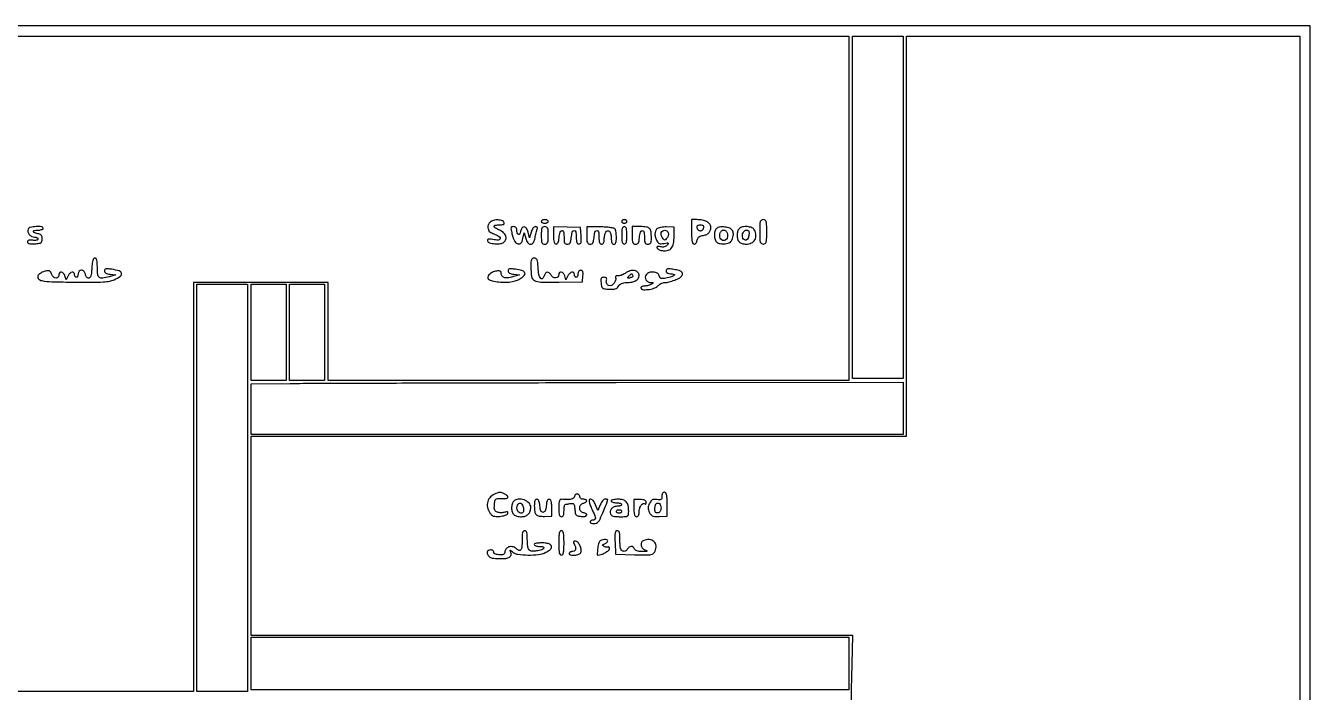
# Model space of a CAD drawing. Extents: x 0 to 1316, y 0 to 1875.
# Drawn here: x 581 to 1316, y 1494 to 1875 of the extents above; entities that cross this region are included whole.
import ezdxf

# ---------------------------------------------------------------- set-up
doc = ezdxf.new("R2010")
doc.units = 0

msp = doc.modelspace()

# ---------------------------------------------------------------- linework, layer by layer
for points in [[(800.134204, 105.25, -0.000001), (792.412354, 142.427477)], [(727.514282, 446.536164, 0.000002), (714.449329, 385.963021, 0.000161)], [(559.032863, 1868.96218, -0.0001), (748.968615, 1869), (1052, 1869), (1052, 1770.5), (1052, 1672), (903, 1672), (754, 1672), (754, 1700), (754, 1728), (715.5, 1728), (677, 1728), (677, 1611), (677, 1494), (475.5, 1494)], [(1053.19386, 1430.771274, -0.000285), (1053.397849, 1485.261953, -0.005748), (1053.659947, 1501.83807), (1054.319895, 1526), (882.159947, 1526), (710, 1526), (710, 1583), (710, 1640), (897.5, 1640), (1085, 1640), (1085, 1754.5), (1085, 1869), (1197.500535, 1869), (1310.00107, 1869), (1309.750535, 937.75)], [(636.871646, 33.320935, 0.000003), (624.372119, 93.683216, 0.000117)]]:
    msp.add_lwpolyline(points, format="xyb")
msp.add_lwpolyline([(1316, 0), (1316, 937.5), (1316, 1875), (658, 1875), (0, 1875), (0, 937.5), (0, 0)])
for points in [[(1083, 1771), (1083, 1673), (1068.5, 1673), (1054, 1673), (1054, 1771), (1054, 1869), (1068.5, 1869), (1083, 1869)], [(708, 1610.5), (708, 1494), (693.5, 1494), (679, 1494), (679, 1610.5), (679, 1727), (693.5, 1727), (708, 1727)], [(730, 1699.5), (730, 1672), (720, 1672), (710, 1672), (710, 1699.5), (710, 1727), (720, 1727), (730, 1727)], [(752, 1699.5), (752, 1672), (742, 1672), (732, 1672), (732, 1699.5), (732, 1727), (742, 1727), (752, 1727)], [(1052, 1510), (1052, 1495), (881, 1495), (710, 1495), (710, 1510), (710, 1525), (881, 1525), (1052, 1525)]]:
    msp.add_lwpolyline(points, close=True)
for points in [[(876, 1763, 0.191087), (876.151477, 1762.618118, 0.088204), (876.5875, 1762.29375, 0.068025), (877.234582, 1762.073693, 0.048028), (878, 1762, 0.048028), (878.765418, 1762.073693, 0.068025), (879.4125, 1762.29375, 0.088204), (879.848523, 1762.618118, 0.191087), (880, 1763, 0.191087), (879.848523, 1763.381882, 0.088204), (879.4125, 1763.70625, 0.068025), (878.765418, 1763.926307, 0.048028), (878, 1764, 0.048028), (877.234582, 1763.926307, 0.068025), (876.5875, 1763.70625, 0.088204), (876.151477, 1763.381882, 0.191087)], [(922, 1763, 0.148195), (922.115568, 1762.618646, 0.098894), (922.440625, 1762.29375, 0.082425), (922.926543, 1762.074694, 0.064853), (923.5, 1762, 0.064853), (924.073457, 1762.074694, 0.082425), (924.559375, 1762.29375, 0.098894), (924.884432, 1762.618646, 0.148195), (925, 1763, 0.148195), (924.884432, 1763.381354, 0.098894), (924.559375, 1763.70625, 0.082425), (924.073457, 1763.925306, 0.064853), (923.5, 1764, 0.064853), (922.926543, 1763.925306, 0.082425), (922.440625, 1763.70625, 0.098894), (922.115568, 1763.381354, 0.148195)], [(962, 1757, 0.008841), (962.062241, 1753.480084, 0.041577), (962.301087, 1751.473392, 0.0902), (962.738871, 1750.38204, 0.257846), (963.430449, 1750, 0.145606), (964.000991, 1750.169747, 0.083039), (964.534572, 1750.660938, 0.070703), (964.951678, 1751.389646, 0.059475), (965.180449, 1752.25, -0.072239), (965.478313, 1753.265531, -0.099617), (966.035314, 1754.032512, -0.093964), (966.873191, 1754.554008, -0.058039), (968, 1754.845818, 0.052541), (970.245257, 1755.40108, 0.104809), (971.792348, 1756.36303, 0.119865), (972.689073, 1757.771112, 0.082305), (973, 1759.647196, 0.158106), (972.420977, 1761.43254, 0.112637), (970.827847, 1762.82767, 0.080891), (968.275181, 1763.711949, 0.043038), (964.9349, 1764), (962, 1764)], [(1001, 1757, 0.006583), (1001.054458, 1752.864163, 0.063075), (1001.321429, 1751.125, 0.183695), (1001.929389, 1750.311233, 0.142406), (1003, 1750, 0.142406), (1004.070611, 1750.311233, 0.183695), (1004.678571, 1751.125, 0.063075), (1004.945542, 1752.864163, 0.006583), (1005, 1757, 0.006583), (1004.945542, 1761.135837, 0.063075), (1004.678571, 1762.875, 0.183695), (1004.070611, 1763.688767, 0.142406), (1003, 1764, 0.142406), (1001.929389, 1763.688767, 0.183695), (1001.321429, 1762.875, 0.063075), (1001.054458, 1761.135837, 0.006583)], [(582.35674, 1758.487265, 0.158111), (582.27849, 1757.006151, 0.109775), (583.057559, 1755.507929, 0.10171), (584.462836, 1754.394859, 0.117324), (586.122445, 1754, -0.057378), (586.840576, 1753.917318, -0.076659), (587.448468, 1753.67291, -0.095615), (587.855883, 1753.311268, -0.165023), (588, 1752.886501, -0.244511), (587.782621, 1752.468557, -0.09802), (587.175304, 1752.20014, -0.061942), (586.223751, 1752.107534, -0.029763), (585, 1752.213308, 0.026556), (583.619823, 1752.341519, 0.08631), (582.712271, 1752.220409, 0.155937), (582.197134, 1751.85711, 0.16322), (582, 1751.269309, 0.205422), (582.264396, 1750.652923, 0.128764), (582.962, 1750.267949, 0.063382), (584.221549, 1750.114093, 0.016797), (586.25, 1750.192502, 0.015979), (588.681752, 1750.446768, 0.111812), (589.79174, 1750.863097, 0.187261), (590.328765, 1751.61688, 0.062278), (590.5, 1752.986305, 0.05324), (590.379263, 1754.116978, 0.100241), (590.012624, 1754.95464, 0.113536), (589.386718, 1755.517377, 0.082119), (588.5, 1755.83337, -0.035045), (586.303427, 1756.390791, -0.239348), (585.53971, 1757.159173, -0.445952), (585.915528, 1757.805816, -0.051386), (587.8, 1758, 0.029609), (589.025999, 1758.072665, 0.046154), (590.06, 1758.29375, 0.058312), (590.780957, 1758.615172, 0.264664), (591, 1759, 0.3842), (590.148839, 1759.944197, 0.040723), (586.92523, 1760.015605, 0.039142), (583.599266, 1759.555392, 0.252321)], [(846.567922, 1762.425065, 0.055025), (845.965725, 1761.673425, 0.055291), (845.543112, 1760.809712, 0.060716), (845.35214, 1759.968735, 0.117644), (845.44249, 1759.289274, -0.00852), (845.65595, 1758.703347, -0.010191), (845.836231, 1758.144292, -0.009053), (845.969514, 1757.669106, -0.063925), (846, 1757.431633, 0.268644), (846.123243, 1757.218807, 0.008187), (847.049266, 1756.707337, 0.014093), (848.202897, 1756.135668, 0.009027), (849.571969, 1755.534376, -0.045892), (852.098177, 1754.195029, -0.365889), (852.447874, 1753.023422, -0.304458), (851.299988, 1752.290488, -0.040676), (848.293556, 1752.604707, 0.013849), (846.487237, 1752.89204, 0.089849), (845.570765, 1752.846948, 0.263304), (845.197214, 1752.503596, 0.158919), (845.198836, 1751.885391, 0.250673), (846.375305, 1750.763298, 0.046813), (849.411901, 1750.220255, 0.047737), (852.633829, 1750.258912, 0.147385), (854.618045, 1751.097969, 0.147182), (855.706656, 1752.738681, 0.15809), (855.668197, 1754.657132, 0.126322), (854.439018, 1756.513178, 0.080149), (852.25, 1757.930467, -0.02441), (849.723271, 1759.193169, -0.256489), (849.13395, 1760.140721, -0.388163), (849.696793, 1760.827873, -0.036015), (852.083333, 1761, 0.072643), (854.255799, 1761.317304, 0.409207), (854.768049, 1762.24635, 0.249955), (853.782155, 1763.277814, 0.054726), (851.29842, 1763.804003, 0.046069), (849.930619, 1763.814059, 0.049771), (848.620381, 1763.569971, 0.053212), (847.46781, 1763.09625, 0.072404)], [(859.414472, 1755.25, 0.020123), (860.098493, 1752.950501, 0.061037), (860.809057, 1751.484368, 0.095081), (861.641001, 1750.613964, 0.118673), (862.6755, 1750.198187, 0.086966), (863.718173, 1750.226956, 0.156226), (864.45761, 1750.641561, 0.105141), (865.003663, 1751.55187, 0.027585), (865.469314, 1753.198187), (866.209353, 1756.5), (867.133268, 1753.25, 0.080163), (868.332829, 1750.68174, 0.264466), (869.948791, 1749.887627, 0.258857), (871.486574, 1750.866649, 0.078115), (872.447344, 1753.571014, -0.006738), (872.744074, 1755.042983, -0.006651), (873.081559, 1756.512807, -0.006555), (873.411009, 1757.791778, -0.025302), (873.665624, 1758.571014, 0.088122), (873.778061, 1759.153712, 0.161223), (873.634314, 1759.610518, 0.156369), (873.241733, 1759.900381, 0.081625), (872.635581, 1760, 0.159551), (871.940138, 1759.772286, 0.070563), (871.24066, 1759.0889, 0.056527), (870.61281, 1758.04907, 0.038344), (870.133268, 1756.75), (869.209353, 1753.5), (868.470191, 1756.797425, 0.085327), (867.576472, 1758.966947, 0.231641), (866.200377, 1759.819264, 0.282858), (864.906291, 1759.190916, 0.106859), (864.178506, 1757.224953, -0.093755), (863.714626, 1755.864464, -0.370953), (862.946749, 1755.58869, -0.237639), (862.230274, 1756.375685, -0.068081), (862, 1758.059017, 0.076534), (861.873597, 1758.879974, 0.117597), (861.505744, 1759.494121, 0.119438), (860.905208, 1759.870015, 0.080553), (860.10361, 1760, 0.092335), (859.098304, 1759.812753, 0.270959), (858.675732, 1759.282962, 0.09132), (858.718362, 1758.163355, 0.007174)], [(876, 1755, 0.011557), (876.064942, 1752.190675, 0.083766), (876.35, 1750.875, 0.189791), (876.953987, 1750.233935, 0.110458), (878, 1750, 0.110458), (879.046013, 1750.233935, 0.189791), (879.65, 1750.875, 0.083766), (879.935058, 1752.190675, 0.011557), (880, 1755, 0.011557), (879.935058, 1757.809325, 0.083766), (879.65, 1759.125, 0.189791), (879.046013, 1759.766065, 0.110458), (878, 1760, 0.110458), (876.953987, 1759.766065, 0.189791), (876.35, 1759.125, 0.083766), (876.064942, 1757.809325, 0.011557)], [(883, 1754.904567, 0.014967), (883.070445, 1752.551828, 0.056471), (883.323382, 1751.101703, 0.112444), (883.773156, 1750.29659, 0.212461), (884.439635, 1750, 0.187258), (885.074866, 1750.24655, 0.096719), (885.589725, 1750.94168, 0.06284), (885.96759, 1752.085193, 0.027338), (886.189635, 1753.6727, -0.038913), (886.709729, 1756.85317, -0.305459), (887.761993, 1757.810132, -0.405212), (888.733119, 1757.109634, -0.044008), (889, 1754.083333, 0.016959), (889.073928, 1751.904333, 0.094184), (889.368753, 1750.776302, 0.180701), (889.957879, 1750.20528, 0.103429), (890.939635, 1750, 0.104052), (891.897276, 1750.201471, 0.152779), (892.540622, 1750.763378, 0.093116), (892.945996, 1751.827554, 0.023493), (893.189635, 1753.6727, -0.038913), (893.709729, 1756.85317, -0.305459), (894.761993, 1757.810132, -0.405212), (895.733119, 1757.109634, -0.044008), (896, 1754.083333, 0.019142), (896.075518, 1752.111465, 0.071938), (896.345191, 1750.906573, 0.137342), (896.832345, 1750.247872, 0.166779), (897.554791, 1750, 0.176746), (898.291503, 1750.268819, 0.154644), (898.731888, 1750.96476, 0.067366), (898.897463, 1752.306362, 0.013087), (898.804791, 1754.75), (898.5, 1759.5), (890.75, 1759.654567), (883, 1759.809134)], [(902, 1754.990585, 0.011811), (902.065411, 1752.221877, 0.081039), (902.347165, 1750.893238, 0.184155), (902.936661, 1750.241009, 0.118461), (903.939635, 1750, 0.104052), (904.897276, 1750.201471, 0.152779), (905.540622, 1750.763378, 0.093116), (905.945996, 1751.827554, 0.023493), (906.189635, 1753.6727, -0.038913), (906.709729, 1756.85317, -0.305459), (907.761993, 1757.810132, -0.405212), (908.733119, 1757.109634, -0.044008), (909, 1754.083333, 0.01958), (909.07583, 1752.147642, 0.068541), (909.341837, 1750.930556, 0.128644), (909.812943, 1750.25352, 0.178611), (910.5, 1750, 0.146677), (911.135326, 1750.190473, 0.12175), (911.616203, 1750.710885, 0.084983), (911.914833, 1751.571295, 0.039757), (912.015313, 1752.75, -0.027532), (912.085351, 1753.903962, -0.024069), (912.282537, 1755.097009, -0.0248), (912.566685, 1756.158663, -0.06346), (912.903509, 1756.878115, -0.178402), (913.942491, 1757.673042, -0.292295), (914.974147, 1757.388921, -0.133131), (915.753647, 1755.849047, -0.051019), (916, 1753.440983, 0.026284), (916.082622, 1751.870361, 0.076643), (916.35898, 1750.823497, 0.129215), (916.832658, 1750.223262, 0.162841), (917.5, 1750, 0.170116), (918.177756, 1750.237466, 0.130687), (918.647458, 1750.872448, 0.072927), (918.913166, 1752.000219, 0.022471), (918.984687, 1753.75, 0.017676), (918.924845, 1755.266794, 0.019612), (918.758058, 1756.723483, 0.019377), (918.520371, 1757.946385, 0.089085), (918.234687, 1758.60654, 0.195814), (917.570198, 1759.059136, 0.016507), (915.487961, 1759.434161, 0.019491), (912.840078, 1759.716451, 0.012485), (909.75, 1759.847124), (902, 1759.98117)], [(922, 1755, 0.014068), (922.069243, 1752.539511, 0.058865), (922.325, 1751.083333, 0.122766), (922.79299, 1750.295059, 0.200296), (923.5, 1750, 0.200296), (924.20701, 1750.295059, 0.122766), (924.675, 1751.083333, 0.058865), (924.930757, 1752.539511, 0.014068), (925, 1755, 0.014068), (924.930757, 1757.460489, 0.058865), (924.675, 1758.916667, 0.122766), (924.20701, 1759.704941, 0.200296), (923.5, 1760, 0.200296), (922.79299, 1759.704941, 0.122766), (922.325, 1758.916667, 0.058865), (922.069243, 1757.460489, 0.014068)], [(928, 1755, 0.011772), (928.06534, 1752.225152, 0.080918), (928.346982, 1750.894451, 0.184158), (928.936489, 1750.241382, 0.11862), (929.939635, 1750, 0.104052), (930.897276, 1750.201471, 0.152779), (931.540622, 1750.763378, 0.093116), (931.945996, 1751.827554, 0.023493), (932.189635, 1753.6727, -0.038913), (932.709729, 1756.85317, -0.305459), (933.761993, 1757.810132, -0.405212), (934.733119, 1757.109634, -0.044008), (935, 1754.083333, 0.016724), (935.073787, 1751.877852, 0.097448), (935.372449, 1750.760417, 0.184992), (935.975788, 1750.198915, 0.096207), (937, 1750, 0.086621), (937.998668, 1750.174319, 0.175722), (938.603725, 1750.677277, 0.109191), (938.916384, 1751.647086, 0.023592), (939, 1753.418213, 0.028531), (938.788889, 1757.114835, 0.159816), (937.971705, 1758.891758, 0.172771), (936.299281, 1759.76379, 0.034631), (932.893011, 1760), (928, 1760)], [(942.160285, 1758.760285, 0.113932), (941.343225, 1757.452736, 0.080626), (941.048038, 1755.740528, 0.070213), (941.302621, 1753.798942, 0.055262), (942.092212, 1751.827701, 0.06229), (942.787823, 1750.84466, 0.124531), (943.577648, 1750.324054, 0.101083), (944.634952, 1750.182054, 0.032366), (946.214148, 1750.39283, -0.007939), (947.988433, 1750.718479, -0.169279), (948.507399, 1750.629536, -0.435947), (948.588026, 1750.304945, -0.028503), (947.946139, 1749.435101, -0.077687), (947.230555, 1748.803665, -0.079277), (946.361218, 1748.426109, -0.072613), (945.352059, 1748.318195, -0.051912), (944.226331, 1748.479331, 0.024627), (943.107146, 1748.702312, 0.120109), (942.468452, 1748.643608, 0.266054), (942.197352, 1748.334514, 0.130049), (942.22914, 1747.793616, 0.155658), (942.6041, 1747.275203, 0.051186), (943.424433, 1746.790699, 0.04519), (944.503987, 1746.407739, 0.037805), (945.70158, 1746.195997, 0.093494), (948.575628, 1746.446737, 0.162712), (950.536218, 1747.776758, 0.121784), (951.657149, 1750.357518, 0.04187), (952, 1754.444605), (952, 1759.746354), (947.660285, 1759.833461, 0.024921), (945.913844, 1759.781467, 0.028284), (944.254527, 1759.554148, 0.029229), (942.886896, 1759.203269, 0.119518)], [(948.64326, 1756.487265, -0.09381), (948.769251, 1755.792269, -0.056023), (948.668636, 1754.955486, -0.053407), (948.37212, 1754.11271, -0.062006), (947.914489, 1753.396965, -0.026187), (947.11566, 1752.53099, -0.20702), (946.617249, 1752.340494, -0.201923), (946.129604, 1752.571075, -0.024817), (945.371297, 1753.506899, -0.054251), (944.939186, 1754.256414, -0.048331), (944.657961, 1755.110768, -0.051208), (944.559087, 1755.937138, -0.096085), (944.675672, 1756.597199, -0.150461), (945.461033, 1757.598561, -0.160027), (946.653706, 1757.95403, -0.155308), (947.851764, 1757.535813, -0.141019)], [(968.809629, 1759.25, -0.076985), (968.570137, 1758.581313, -0.076288), (968.13903, 1758.014062, -0.081628), (967.587917, 1757.632352, -0.111169), (967, 1757.5, -0.111169), (966.412083, 1757.632352, -0.081628), (965.86097, 1758.014062, -0.076288), (965.429863, 1758.581313, -0.076985), (965.190371, 1759.25, -0.080835), (965.167453, 1760.041863, -0.169023), (965.441706, 1760.585443, -0.141833), (966.037793, 1760.90099, -0.051314), (967, 1761, -0.051314), (967.962207, 1760.90099, -0.141833), (968.558294, 1760.585443, -0.169023), (968.832547, 1760.041863, -0.080835)], [(976.245717, 1758.845717, 0.134019), (975.31455, 1757.215423, 0.069297), (975.045262, 1754.866085, 0.069847), (975.426578, 1752.557793, 0.14472), (976.434676, 1751.054214, 0.092059), (977.215115, 1750.618567, 0.035814), (978.416489, 1750.30678, 0.033944), (979.798991, 1750.147837, 0.03572), (981.166621, 1750.181769, 0.039092), (982.848402, 1750.478011, 0.094757), (983.983877, 1751.014585, 0.101739), (984.793166, 1751.905161, 0.049685), (985.443545, 1753.302769, 0.034359), (985.811637, 1754.645488, 0.054395), (985.918999, 1755.832635, 0.062988), (985.766875, 1756.879521, 0.072472), (985.360323, 1757.802769, 0.166355), (983.79589, 1759.072045, 0.059568), (980.963187, 1759.744054, 0.059575), (978.052882, 1759.729273, 0.16685)], [(982.361626, 1756.5, -0.095923), (982.632888, 1754.967104, -0.100868), (982.303227, 1753.473048, -0.118234), (981.478484, 1752.396219, -0.172126), (980.361626, 1752, -0.172126), (979.244769, 1752.396219, -0.118234), (978.420026, 1753.473048, -0.100868), (978.090365, 1754.967104, -0.095923), (978.361626, 1756.5, -0.075752), (978.68814, 1757.073424, -0.064704), (979.186563, 1757.559375, -0.066827), (979.774079, 1757.888042, -0.094426), (980.361626, 1758, -0.094426), (980.949174, 1757.888042, -0.066827), (981.53669, 1757.559375, -0.064704), (982.035112, 1757.073424, -0.075752)], [(989.2, 1758.8, 0.082665), (988.739331, 1758.155329, 0.03742), (988.3525, 1757.18875, 0.035729), (988.088514, 1756.083486, 0.040779), (988, 1755, 0.073983), (988.325222, 1752.814077, 0.12634), (989.279021, 1751.246956, 0.124043), (990.884465, 1750.315163, 0.069877), (993.128571, 1750, 0.10564), (996.160031, 1750.647717, 0.153608), (998.190555, 1752.449693, 0.153688), (998.822831, 1755.088907, 0.105778), (997.964816, 1758.065741, 0.176932), (996.494704, 1759.37915, 0.07397), (993.870217, 1759.997118, 0.072339), (991.103846, 1759.828579, 0.146056)], [(994.816422, 1755.327119, -0.07398), (994.301908, 1753.435146, -0.163573), (993.307921, 1752.341045, -0.277929), (992.236388, 1752.376572, -0.158577), (991.393537, 1753.416842, -0.092414), (991.096345, 1755.030756, -0.109158), (991.433941, 1756.542895, -0.128024), (992.314647, 1757.606139, -0.157371), (993.535038, 1758, -0.11555), (994.242712, 1757.834243, -0.16744), (994.689751, 1757.381298, -0.108063), (994.879784, 1756.576017, -0.033585)], [(618.799904, 1736.25, -0.01247), (618.58297, 1733.440067, -0.050386), (618.237374, 1731.758317, -0.101747), (617.724481, 1730.833068, -0.218857), (617, 1730.5, -0.139711), (616.402941, 1730.670152, -0.08408), (615.846757, 1731.160938, -0.072525), (615.414593, 1731.889773, -0.062417), (615.180449, 1732.75, 0.152793), (614.413442, 1734.361127, 0.193229), (612.934395, 1735.060117, 0.229254), (611.571804, 1734.498441, 0.184317), (611, 1733, -0.048028), (610.926307, 1732.234582, -0.068025), (610.70625, 1731.5875, -0.088204), (610.381882, 1731.151477, -0.191087), (610, 1731, -0.148195), (609.618646, 1731.115568, -0.098894), (609.29375, 1731.440625, -0.082425), (609.074694, 1731.926543, -0.064853), (609, 1732.5, 0.188823), (608.565143, 1733.61044, 0.260557), (607.567838, 1733.934876, 0.149427), (606.265007, 1733.236737, 0.082271), (605.208007, 1731.75), (604.110384, 1729.5), (603.438561, 1731.75, 0.104036), (602.653852, 1733.195016, 0.156696), (601.445448, 1733.94443, 0.261324), (600.445176, 1733.670864, 0.200789), (600, 1732.606989, -0.160684), (599.52549, 1731.168578, -0.238802), (598.362631, 1730.585639, -0.187291), (596.958188, 1731.137542, -0.116207), (595.952956, 1732.623736, 0.038435), (595.316734, 1733.97462, 0.144957), (594.649701, 1734.616141, 0.142749), (593.734587, 1734.796328, 0.036868), (592.234969, 1734.549902, 0.040888), (591.093659, 1734.173831, 0.031938), (589.926092, 1733.589696, 0.032832), (588.903463, 1732.899966, 0.065099), (588.215558, 1732.207035, 0.333791), (588.201835, 1730.357587, 0.188469), (590.200611, 1729.100767, 0.040207), (595.951166, 1728.475043, 0.004559), (609.047412, 1728.227546, 0.003093), (619.383845, 1728.190429, 0.014965), (625.25214, 1728.381352, 0.026247), (629.048755, 1728.819638, 0.069022), (631.656607, 1729.641339, 0.036142), (635.222641, 1731.661007, 0.313703), (635.855635, 1733.267873, 0.271092), (634.568407, 1734.61637, 0.030198), (630.25, 1735.576622, 0.01267), (627.987908, 1735.879463, 0.078448), (626.820649, 1735.822421, 0.192777), (626.230069, 1735.430164, 0.152063), (626, 1734.691167, 0.153483), (626.218444, 1733.996306, 0.108233), (626.823905, 1733.436776, 0.073608), (627.834462, 1733.029139, 0.032964), (629.25, 1732.785335), (632.5, 1732.443954), (628.675403, 1731.281987, -0.035628), (625.048181, 1730.456665, -0.209445), (623.205292, 1730.947741, -0.195939), (622.243749, 1732.664812, -0.030886), (622, 1736.606989, 0.012842), (621.932246, 1739.244537, 0.052876), (621.682779, 1740.820232, 0.109946), (621.23169, 1741.683142, 0.221022), (620.549904, 1742, 0.230129), (619.857261, 1741.663379, 0.092914), (619.358454, 1740.706982, 0.048037), (619.014711, 1739.006349, 0.012833)], [(870, 1736.69113, 0.044403), (870.464531, 1731.470617, 0.231327), (872.123779, 1729.20518, 0.117121), (875.707482, 1728.287036, 0.008478), (886, 1728.280138), (899.5, 1728.5), (899.813358, 1731.75, 0.023993), (899.889089, 1733.321789, 0.092094), (899.71118, 1734.280395, 0.167148), (899.272065, 1734.803419, 0.13612), (898.563358, 1735, 0.12052), (897.950574, 1734.850118, 0.1073), (897.44542, 1734.430176, 0.094265), (897.113799, 1733.786125, 0.072004), (897, 1733, -0.048028), (896.926307, 1732.234582, -0.068025), (896.70625, 1731.5875, -0.088204), (896.381882, 1731.151477, -0.191087), (896, 1731, -0.148195), (895.618646, 1731.115568, -0.098894), (895.29375, 1731.440625, -0.082425), (895.074694, 1731.926543, -0.064853), (895, 1732.5, 0.188823), (894.565143, 1733.61044, 0.260557), (893.567838, 1733.934876, 0.149427), (892.265007, 1733.236737, 0.082271), (891.208007, 1731.75), (890.110384, 1729.5), (889.438561, 1731.75, 0.104036), (888.653852, 1733.195016, 0.156696), (887.445448, 1733.94443, 0.261324), (886.445176, 1733.670864, 0.200789), (886, 1732.606989, -0.171412), (885.53753, 1731.297625, -0.191366), (884.376796, 1730.64288, -0.161885), (882.921352, 1730.916092, -0.127181), (881.750478, 1732.027941, 0.066259), (880.554617, 1733.475195, 0.197681), (879.374264, 1733.916215, 0.235145), (878.370538, 1733.374822, 0.089857), (877.6827, 1731.894644, -0.140382), (876.746203, 1730.313454, -0.441239), (875.65686, 1730.394161, -0.119567), (874.655861, 1732.589812, -0.034241), (874.200096, 1736.329004, 0.010414), (873.967962, 1739.474647, 0.070923), (873.604705, 1740.984538, 0.167394), (872.970492, 1741.723266, 0.133195), (871.950096, 1742, 0.122325), (870.934323, 1741.747716, 0.185042), (870.341832, 1741.069409, 0.077586), (870.063107, 1739.674123, 0.010577)], [(857, 1734.691167, 0.153483), (857.218444, 1733.996306, 0.108233), (857.823905, 1733.436776, 0.073608), (858.834462, 1733.029139, 0.032964), (860.25, 1732.785335), (863.5, 1732.443954), (859.566415, 1731.251894, -0.04641), (856.756133, 1730.677841, -0.117973), (854.703991, 1730.938033, -0.173606), (853.46465, 1731.992051, -0.131308), (853, 1733.730853, 0.358476), (852.29269, 1734.590627, 0.094592), (850.375627, 1734.600885, 0.067842), (847.984782, 1733.811908, 0.080358), (846.042857, 1732.441338, 0.168005), (845.34338, 1731.039869, 0.274593), (845.852177, 1729.856127, 0.107461), (847.889217, 1728.959181, 0.02503), (851.605457, 1728.395152, 0.026335), (855.909819, 1728.18874, 0.046286), (859.453247, 1728.534415, 0.054806), (862.426643, 1729.451767, 0.061888), (865, 1730.967759, 0.079258), (866.515592, 1732.573199, 0.331789), (866.462829, 1733.820184, 0.159972), (864.919873, 1734.810326, 0.023717), (861.25, 1735.576622, 0.01267), (858.987908, 1735.879463, 0.078448), (857.820649, 1735.822421, 0.192777), (857.230069, 1735.430164, 0.152063)], [(923.972506, 1733.267122, -0.036624), (922.897807, 1732.625708, -0.034007), (921.714518, 1732.129763, -0.035796), (920.599782, 1731.836397, -0.088526), (919.757769, 1731.828664, 0.053484), (919.044715, 1731.871888, 0.166296), (918.602965, 1731.697545, 0.217712), (918.430898, 1731.328793, 0.09384), (918.529835, 1730.782848, -0.108185), (918.62849, 1730.133932, -0.049274), (918.488428, 1729.282945, -0.045614), (918.155542, 1728.378749, -0.046896), (917.666673, 1727.558826, -0.132144), (916.192395, 1726.374757, -0.185769), (914.524099, 1726.29705, -0.216854), (913.410906, 1727.329742, -0.164351), (913.292927, 1729.012151, 0.050445), (913.442436, 1729.969153, 0.172776), (913.266314, 1730.563679, 0.180938), (912.761311, 1730.896434, 0.056213), (911.843022, 1731, 0.079099), (910.854847, 1730.842688, 0.198475), (910.310738, 1730.37728, 0.120287), (910.097269, 1729.473394, 0.022158), (910.186642, 1727.75, 0.034023), (910.502998, 1725.839991, 0.169639), (911.078988, 1724.937873, 0.131717), (912.176973, 1724.467748, 0.017542), (914.706932, 1724.194607, 0.02178), (916.910724, 1724.130873, 0.07361), (918.328439, 1724.361986, 0.103923), (919.343748, 1724.937466, 0.072576), (920.197479, 1725.944607, -0.073726), (920.974299, 1726.856776, -0.074809), (921.978765, 1727.498961, -0.065284), (923.246032, 1727.875909, -0.039704), (924.806288, 1728, 0.046049), (927.720572, 1728.268971, 0.079101), (930.01314, 1729.084944, 0.107193), (931.473119, 1730.348452, 0.162365), (932, 1731.928195, 0.187132), (931.26601, 1733.820678, 0.167942), (929.409577, 1734.830156, 0.11858), (926.753662, 1734.641837, 0.076261)], [(947.761236, 1735.427903, 0.197014), (947.396281, 1734.555851, 0.228707), (947.778036, 1733.749915, 0.117857), (948.995549, 1733.170601, 0.049587), (950.809017, 1732.969591, -0.107088), (952.067412, 1732.682022, -0.57783), (952.114031, 1732.133938, -0.08152), (950.436317, 1731.333718, -0.018024), (947.336571, 1730.554326, -0.024321), (945.62181, 1730.274689, -0.115793), (944.642127, 1730.390372, -0.165514), (944.003418, 1730.902818, -0.064906), (943.519183, 1731.939559, 0.192216), (942.351695, 1733.362415, 0.107782), (940.175245, 1734.009837, 0.099281), (937.771711, 1733.711444, 0.140066), (936, 1732.5, 0.166891), (935.465307, 1731.087995, 0.150582), (935.879839, 1729.576446, 0.131697), (937.144074, 1728.416679, 0.118305), (938.872445, 1727.984687, -0.012298), (939.79618, 1727.953266, -0.360326), (939.9567, 1727.80364, -0.279162), (939.856255, 1727.576059, -0.00924), (939, 1727, -0.052333), (938.264115, 1726.626969, -0.026958), (937.279687, 1726.310881, -0.026469), (936.221311, 1726.09208, -0.036048), (935.25, 1726.015313, 0.042491), (934.38862, 1725.93607, 0.061885), (933.660938, 1725.710748, 0.081007), (933.167516, 1725.383543, 0.208855), (933, 1725, 0.384563), (933.913403, 1723.988046, 0.051836), (937.033557, 1723.992095, 0.048732), (940.44837, 1724.692363, 0.134701), (942.5, 1726, -0.0562), (943.36765, 1726.765528, -0.041287), (944.476577, 1727.4125, -0.042019), (945.644715, 1727.85436, -0.069521), (946.687106, 1728, 0.066464), (949.188154, 1728.333933, 0.030165), (952.322929, 1729.3929, 0.02797), (955.179379, 1730.744693, 0.130555), (956.49079, 1731.985098, 0.079185), (956.706731, 1732.502273, 0.075293), (956.756378, 1733.070243, 0.079322), (956.636992, 1733.600575, 0.105904), (956.362868, 1734.009316, 0.127419), (954.90491, 1734.835486, 0.024661), (951.919131, 1735.480508, 0.021048), (948.902394, 1735.848425, 0.219598)], [(928.429736, 1732.11369, -0.223332), (928.473271, 1731.733869, -0.122195), (928.215614, 1731.330573, -0.080158), (927.675547, 1730.961789, -0.045875), (926.931602, 1730.692364, -0.013137), (925.829763, 1730.434951, -0.255353), (925.506425, 1730.533834, -0.361312), (925.483502, 1730.8178, -0.019963), (926.065294, 1731.578674, -0.014904), (926.990372, 1732.628048, -0.150095), (927.490578, 1732.914775, -0.26591), (927.915917, 1732.784477, -0.050084)], [(1083, 1656), (1083, 1641), (896.5, 1641), (710, 1641), (710, 1655.480868), (710, 1669.961737), (732.25, 1670.251, -0.002427), (747.435891, 1670.374691, -0.000127), (796.2125, 1670.522816, -0.0002), (854.211674, 1670.661014, -0.000146), (918.75, 1670.770132), (1083, 1671)], [(850, 1607.290565, 0.103231), (847.030621, 1605.43683, 0.128135), (845.328171, 1602.673088, 0.127192), (845.184044, 1599.413761, 0.100885), (846.593768, 1596.16959, 0.056822), (847.598655, 1595.034283, 0.099849), (848.673941, 1594.398895, 0.078002), (850.094685, 1594.141867, 0.02436), (852.266047, 1594.197084, 0.0286), (853.895879, 1594.412352, 0.040702), (855.303132, 1594.801614, 0.047245), (856.347291, 1595.300398, 0.18009), (856.790592, 1595.854939, 0.092979), (856.868288, 1596.437471, 0.290375), (856.649267, 1596.745536, 0.148435), (856.110269, 1596.795716, 0.026367), (855.118313, 1596.537551, -0.046039), (854.157365, 1596.327384, -0.029637), (853.01851, 1596.254342, -0.02972), (851.885789, 1596.316285, -0.048357), (850.944699, 1596.517552, -0.07943), (849.927247, 1597.029092, -0.141256), (849.352497, 1597.760914, -0.094206), (849.123578, 1598.906424, -0.023128), (849.194699, 1600.83494, -0.021042), (849.47831, 1603.088603, -0.172773), (849.975394, 1603.978453, -0.169041), (850.928664, 1604.363938, -0.019945), (853.25, 1604.385937, 0.02744), (855.831372, 1604.449088, 0.223097), (856.831208, 1605.019342, 0.39193), (856.718732, 1605.856212, 0.049726), (855.065741, 1606.964816, 0.027211), (853.650194, 1607.626029, 0.07976), (852.603655, 1607.863793, 0.078506), (851.525882, 1607.763842, 0.025802)], [(860.2, 1602.8, 0.082665), (859.739331, 1602.155329, 0.03742), (859.3525, 1601.18875, 0.035729), (859.088514, 1600.083486, 0.040779), (859, 1599, 0.07619), (859.344724, 1596.750879, 0.136713), (860.354612, 1595.195636, 0.124231), (862.103252, 1594.294266, 0.05725), (864.664816, 1594, 0.08422), (866.861987, 1594.372736, 0.113457), (868.563265, 1595.44418, 0.113091), (869.629521, 1597.154033, 0.083283), (870, 1599.36283, 0.201058), (868.971217, 1601.817826, 0.1104), (866.158762, 1603.57028, 0.106157), (862.774861, 1603.99825, 0.176726)], [(872.015313, 1600.25, 0.034163), (872.25476, 1596.947695, 0.155751), (873.08147, 1595.234965, 0.167164), (874.709725, 1594.385599, 0.040859), (877.772222, 1594.17742), (882, 1594.235768), (882, 1599.117884, 0.015076), (881.929425, 1601.458033, 0.056674), (881.67628, 1602.902195, 0.112638), (881.226417, 1603.704402, 0.211936), (880.560365, 1604, 0.189055), (879.922325, 1603.749809, 0.096995), (879.408349, 1603.044897, 0.06224), (879.032228, 1601.87998, 0.026359), (878.810365, 1600.25, -0.025715), (878.585343, 1598.580718, -0.066184), (878.206009, 1597.426728, -0.106232), (877.67604, 1596.745889, -0.176213), (877, 1596.5, -0.176213), (876.32396, 1596.745889, -0.106232), (875.793991, 1597.426728, -0.066184), (875.414657, 1598.580718, -0.025715), (875.189635, 1600.25, 0.026359), (874.967772, 1601.87998, 0.06224), (874.591651, 1603.044897, 0.096995), (874.077675, 1603.749809, 0.189055), (873.439635, 1604, 0.183728), (872.800409, 1603.756906, 0.120833), (872.348624, 1603.101452, 0.068852), (872.087193, 1601.961838, 0.023028)], [(895, 1605.5, -0.258526), (894.501841, 1604.600932, -0.087201), (893.064157, 1604.01854, -0.05432), (890.78522, 1603.784379, -0.023812), (887.75, 1603.947704, 0.149609), (886.869069, 1603.773123, 0.185622), (886.327624, 1603.144555, 0.074737), (886.062452, 1601.800639, 0.011404), (886, 1599.062858, 0.013793), (886.068882, 1596.56627, 0.058283), (886.324069, 1595.09381, 0.122238), (886.791847, 1594.297826, 0.201726), (887.5, 1594, 0.164293), (888.169448, 1594.226074, 0.129352), (888.642857, 1594.833333, 0.075863), (888.918107, 1595.895967, 0.025511), (889, 1597.5, -0.020157), (889.054312, 1598.84667, -0.031564), (889.220312, 1599.993704, -0.032742), (889.457991, 1600.844907, -0.291425), (889.75, 1601.07431, 0.013475), (890.171768, 1601.12761, 0.002673), (890.923161, 1601.24733, 0.002829), (891.796898, 1601.396419, 0.002629), (892.69055, 1601.558963, -0.067633), (893.873019, 1601.618276, -0.213417), (894.551411, 1601.242838, -0.123512), (894.944555, 1600.310429, -0.017645), (895.19055, 1598.234653, 0.023212), (895.472415, 1596.063255, 0.137294), (895.964471, 1595.040406, 0.156668), (896.882099, 1594.491947, 0.032959), (898.75, 1594.186642, 0.045701), (900.93332, 1594.176201, 0.241534), (901.915644, 1594.792816, 0.420258), (901.701742, 1595.598733, 0.065064), (900, 1596.289749, -0.081738), (899.175751, 1596.65674, -0.088494), (898.538379, 1597.260753, -0.086247), (898.13774, 1598.061987, -0.07303), (898, 1599, -0.07303), (898.13774, 1599.938013, -0.086247), (898.538379, 1600.739247, -0.088494), (899.175751, 1601.34326, -0.081738), (900, 1601.710251, 0.038887), (900.765484, 1601.975456, 0.050447), (901.4125, 1602.339118, 0.059916), (901.858742, 1602.740524, 0.181596), (902, 1603.116631, 0.2107), (901.851041, 1603.454424, 0.081235), (901.4125, 1603.74051, 0.061847), (900.765695, 1603.935204, 0.042236), (900, 1604, -0.072314), (899.230589, 1604.111864, -0.08892), (898.583333, 1604.4375, -0.10214), (898.153209, 1604.924246, -0.130775), (898, 1605.5, 0.099038), (897.885486, 1606.072457, 0.097945), (897.559375, 1606.559375, 0.097945), (897.072457, 1606.885486, 0.099038), (896.5, 1607, 0.099038), (895.927543, 1606.885486, 0.097945), (895.440625, 1606.559375, 0.097945), (895.114514, 1606.072457, 0.099038)], [(903.559298, 1601.75, 0.016281), (903.922405, 1600.696012, 0.007819), (904.452898, 1599.367713, 0.007743), (905.050091, 1597.997791, 0.010975), (905.626685, 1596.79966, -0.021655), (906.671034, 1594.505444, -0.102927), (906.926044, 1593.093981, -0.238997), (906.504412, 1592.314018, -0.152675), (905.5, 1592, 0.064853), (904.926543, 1591.925306, 0.082425), (904.440625, 1591.70625, 0.098894), (904.115568, 1591.381354, 0.148195), (904, 1591, 0.313445), (904.522984, 1590.247713, 0.102347), (905.932529, 1590.032044, 0.080508), (907.606217, 1590.393724, 0.12724), (908.789014, 1591.25, 0.070698), (909.625012, 1592.613853, 0.00345), (911.70318, 1597.504096, 0.002756), (913.756908, 1602.508492, 0.095766), (913.999496, 1603.75, 0.340721), (913.924234, 1603.848031, 0.023445), (913.560069, 1603.926563, 0.025685), (913.076762, 1603.981975, 0.0157), (912.502868, 1604, 0.16196), (911.836919, 1603.778475, 0.052169), (911.062983, 1603.062512, 0.045719), (910.312212, 1602.029931, 0.037487), (909.703489, 1600.808551), (908.401242, 1597.617102), (907.079301, 1600.808551, 0.063233), (905.814651, 1603.022459, 0.167584), (904.323747, 1604.028107, 0.43333), (903.469525, 1603.496746, 0.124572)], [(916, 1603, 0.254951), (916.209557, 1602.615738, 0.06271), (916.88125, 1602.29375, 0.048861), (917.850749, 1602.072766, 0.031626), (919, 1602, -0.031626), (920.149251, 1601.927234, -0.048861), (921.11875, 1601.70625, -0.06271), (921.790443, 1601.384262, -0.254951), (922, 1601, -0.21849), (921.82441, 1600.617356, -0.078214), (921.301593, 1600.29375, -0.05947), (920.532801, 1600.073231, -0.040156), (919.622445, 1600, 0.09054), (917.693087, 1599.647744, 0.116704), (916.204099, 1598.64315, 0.135475), (915.463151, 1597.204494, 0.14416), (915.589736, 1595.626748, 0.142125), (916.165292, 1594.8677, 0.088466), (917.171806, 1594.36501, 0.054303), (918.73982, 1594.082557, 0.017433), (921.106989, 1594, 0.010123), (924.242073, 1594.063482, 0.13054), (925.350993, 1594.406639, 0.22029), (925.865371, 1595.196172, 0.035959), (926, 1597.065741, 0.048302), (925.680395, 1600.366412, 0.131533), (924.658033, 1602.458117, 0.147788), (922.815782, 1603.616092, 0.067027), (919.964816, 1604, 0.02381), (918.44537, 1603.927601, 0.037979), (917.164665, 1603.70625, 0.04436), (916.249825, 1603.387028, 0.294715)], [(929, 1598.9, 0.014527), (929.069836, 1596.496916, 0.059811), (929.326531, 1595.066667, 0.123582), (929.794857, 1594.290635, 0.198003), (930.5, 1594, 0.149189), (931.142824, 1594.19617, 0.125119), (931.619681, 1594.729593, 0.084072), (931.908949, 1595.624084, 0.036272), (932, 1596.877555, -0.076185), (932.309471, 1598.896826, -0.085284), (933.207285, 1600.645602, -0.133147), (934.334046, 1601.522974, -0.304483), (935.342009, 1601.324657, 0.187386), (935.589884, 1601.215469, 0.252285), (935.806715, 1601.32016, 0.116713), (935.954752, 1601.675883, 0.040518), (936, 1602.233333, 0.150727), (935.78032, 1602.945511, 0.13876), (935.191489, 1603.438095, 0.080459), (934.139988, 1603.718155, 0.024937), (932.5, 1603.8), (929, 1603.8)], [(945, 1605.673193, -0.04709), (944.882557, 1604.428945, -0.206861), (944.477579, 1603.832121, -0.155287), (943.678669, 1603.620852, -0.024041), (942.028377, 1603.782527, 0.038109), (940.43379, 1603.893607, 0.119242), (939.397985, 1603.635738, 0.123659), (938.616297, 1602.939807, 0.04247), (937.867862, 1601.609334, 0.037614), (937.361133, 1600.231136, 0.066124), (937.185899, 1599.031814, 0.068035), (937.331559, 1597.851946, 0.042233), (937.801762, 1596.535741, 0.0606), (938.595335, 1595.23725, 0.126716), (939.532351, 1594.526288, 0.086187), (940.939208, 1594.20423, 0.018293), (943.462277, 1594.162564), (948, 1594.253646), (948, 1601.126823, 0.008682), (947.938532, 1604.666715, 0.045067), (947.69544, 1606.604471, 0.104654), (947.234379, 1607.627503, 0.239113), (946.5, 1608, 0.136907), (945.893094, 1607.830647, 0.113975), (945.411165, 1607.362199, 0.089387), (945.102775, 1606.621063, 0.054055)], [(865.816422, 1598.672881, -0.033585), (865.879784, 1597.423983, -0.108063), (865.689751, 1596.618702, -0.16744), (865.242712, 1596.165757, -0.11555), (864.535038, 1596, -0.157371), (863.314647, 1596.393861, -0.128024), (862.433941, 1597.457105, -0.109158), (862.096345, 1598.969244, -0.092414), (862.393537, 1600.583158, -0.158577), (863.236388, 1601.623428, -0.277929), (864.307921, 1601.658955, -0.163573), (865.301908, 1600.564854, -0.07398)], [(922, 1597, -0.148195), (921.884432, 1596.618646, -0.098894), (921.559375, 1596.29375, -0.082425), (921.073457, 1596.074694, -0.064853), (920.5, 1596, -0.064853), (919.926543, 1596.074694, -0.082425), (919.440625, 1596.29375, -0.098894), (919.115568, 1596.618646, -0.148195), (919, 1597, -0.148195), (919.115568, 1597.381354, -0.098894), (919.440625, 1597.70625, -0.082425), (919.926543, 1597.925306, -0.064853), (920.5, 1598, -0.064853), (921.073457, 1597.925306, -0.082425), (921.559375, 1597.70625, -0.098894), (921.884432, 1597.381354, -0.148195)], [(944.5, 1598.930362, -0.057369), (944.382328, 1597.908167, -0.084993), (944.032871, 1597.078857, -0.098364), (943.47493, 1596.497069, -0.10538), (942.75, 1596.190371, -0.085129), (941.937107, 1596.173781, -0.181826), (941.396778, 1596.475427, -0.13581), (941.091008, 1597.13874, -0.040516), (941, 1598.260009, -0.026018), (941.0506, 1599.23175, -0.028656), (941.201953, 1600.161664, -0.029777), (941.421982, 1600.932121, -0.11239), (941.6875, 1601.354167, -0.169071), (942.642997, 1601.816223, -0.209682), (943.578324, 1601.529016, -0.140829), (944.266144, 1600.478436, -0.075105)], [(865, 1580.666667, -0.014042), (864.887532, 1576.662746, -0.122876), (864.365543, 1574.979412, -0.363188), (863.413957, 1574.654712, -0.092171), (861.913617, 1575.578176, 0.110111), (859.932008, 1576.702858, 0.125565), (857.75813, 1576.805245, 0.145112), (856.020129, 1575.876045, 0.164151), (855.1729, 1574.192392, -0.057469), (854.861007, 1572.998954, -0.17197), (854.318617, 1572.369251, -0.128219), (853.386822, 1572.117279, -0.026431), (851.6729, 1572.192392, -0.03331), (850.405308, 1572.401175, -0.065036), (849.44832, 1572.761091, -0.098701), (848.88114, 1573.225767, -0.224944), (848.75, 1573.75, 0.166466), (848.686609, 1574.225577, 0.122642), (848.339063, 1574.632812, 0.093534), (847.74647, 1574.907264, 0.061879), (847, 1575, 0.128073), (845.719542, 1574.666547, 0.216747), (845.074581, 1573.790071, 0.169458), (845.236176, 1572.536797, 0.080533), (846.2, 1571.2, 0.165594), (847.940451, 1570.34378, 0.026147), (851.796121, 1570.047476, 0.028114), (855.700457, 1570.171666, 0.119682), (857.895717, 1570.914388, 0.093725), (858.417486, 1571.401808, 0.093893), (858.724833, 1572.045805, 0.087415), (858.787834, 1572.797115, 0.069029), (858.602683, 1573.593008, -0.008059), (858.19822, 1574.70004, -0.460589), (858.295552, 1574.866512, -0.226086), (858.563141, 1574.79354, -0.004074), (859.706966, 1573.792209, 0.150915), (862.613834, 1572.467323, 0.029805), (868.39605, 1572.070702, 0.032294), (874.410093, 1572.40587, 0.080882), (878.620085, 1573.624008, 0.046643), (880.814048, 1574.928075, 0.146212), (881.842319, 1576.278094, 0.261102), (881.661763, 1577.470833, 0.136679), (880.418213, 1578.393011, 0.069541), (878.187123, 1578.90964, 0.033848), (875.257548, 1578.971224, 0.027931), (872.594821, 1578.697339, 0.36856), (872, 1578, 0.257909), (872.212425, 1577.615572, 0.061379), (872.898586, 1577.29375, 0.048032), (873.887118, 1577.072735, 0.031003), (875.059017, 1577, -0.059322), (877.139967, 1576.752235, -0.519038), (877.427161, 1576.025317, -0.173905), (876.221201, 1575.117701, -0.028847), (873.355416, 1574.406898, -0.064082), (870.604379, 1574.248657, -0.212519), (869.041, 1575.081216, -0.141385), (868.231561, 1577.097571, -0.024408), (868.015313, 1581.25, 0.015361), (867.936774, 1583.562925, 0.061112), (867.673613, 1584.955781, 0.123789), (867.202339, 1585.715667, 0.194742), (866.5, 1586, 0.207787), (865.787167, 1585.690398, 0.119854), (865.320312, 1584.861111, 0.055889), (865.067434, 1583.318713, 0.012712)], [(886, 1579, 0.008455), (886.061101, 1575.386832, 0.044348), (886.303571, 1573.416667, 0.103378), (886.764111, 1572.377357, 0.241448), (887.5, 1572, 0.241448), (888.235889, 1572.377357, 0.103378), (888.696429, 1573.416667, 0.044348), (888.938899, 1575.386832, 0.008455), (889, 1579, 0.008455), (888.938899, 1582.613168, 0.044348), (888.696429, 1584.583333, 0.103378), (888.235889, 1585.622643, 0.241448), (887.5, 1586, 0.241448), (886.764111, 1585.622643, 0.103378), (886.303571, 1584.583333, 0.044348), (886.061101, 1582.613168, 0.008455)], [(909.254104, 1579.75, 0.12352), (908.655666, 1578.425739, 0.017784), (908.229029, 1575.464223, 0.012422), (907.980382, 1572.463324, 0.431253), (908.41766, 1572, 0.093494), (910.162553, 1572.329152, 0.033564), (912.460366, 1573.410903, 0.028711), (914.514629, 1574.711747, 0.241774), (915, 1575.656842, 0.054654), (914.942485, 1576.18145, 0.118246), (914.765662, 1576.54398, 0.189179), (914.504326, 1576.68936, 0.173536), (914.202254, 1576.625, -0.127639), (913.794273, 1576.498945, -0.054625), (913.220479, 1576.53536, -0.049168), (912.58422, 1576.711984, -0.046167), (911.980279, 1577.012188, -0.030095), (911.269379, 1577.513023, -0.278843), (911.144725, 1577.851352, -0.234917), (911.381964, 1578.161921, -0.022652), (912.278025, 1578.553194, 0.042157), (912.936904, 1578.872014, 0.049833), (913.49417, 1579.282194, 0.057182), (913.877709, 1579.717332, 0.153237), (914, 1580.106989, 0.329244), (913.482113, 1580.808213, 0.093676), (912.051955, 1580.96867, 0.075103), (910.383221, 1580.586731, 0.132171)], [(918.20431, 1579.25), (918.5, 1572.5), (929.266258, 1572.238629, 0.003558), (936.182692, 1572.119956, 0.046863), (938.729692, 1572.333427, 0.137618), (940.113794, 1573.003378, 0.105124), (941.119138, 1574.362135, 0.128651), (941.642618, 1577.382178, 0.187504), (940.468481, 1579.782293, 0.171796), (937.874739, 1580.893771, 0.108166), (934.581787, 1580.393011, 0.174002), (933.383006, 1579.360615, 0.16119), (933.06669, 1577.764534, 0.140458), (933.765425, 1576.125936, 0.127292), (935.25, 1575.031162, -0.016342), (936.428389, 1574.512163, -0.589433), (936.442207, 1574.274269, -0.133437), (935.935673, 1574.118532, -0.004054), (933.718615, 1574.063386, -0.027509), (932.038776, 1574.127659, -0.056373), (930.750615, 1574.396669, -0.077987), (929.854549, 1574.856538, -0.144639), (929.361626, 1575.5, 0.136476), (928.568527, 1576.570384, 0.176476), (927.413812, 1576.943436, 0.15503), (926.173371, 1576.498381, 0.102481), (925.17348, 1575.345508, -0.076477), (924.683369, 1574.717724, -0.092988), (924.056128, 1574.315829, -0.097043), (923.348018, 1574.178976, -0.091212), (922.62379, 1574.314124, -0.150319), (921.850203, 1574.920496, -0.087628), (921.351552, 1575.999878, -0.050412), (921.077379, 1577.729364, -0.014121), (921, 1580.468615, 0.011724), (920.934101, 1583.278581, 0.056458), (920.68014, 1584.855353, 0.126347), (920.199868, 1585.686723, 0.20156), (919.45431, 1586, 0.224154), (918.698052, 1585.643027, 0.12709), (918.261598, 1584.706079, 0.048856), (918.103341, 1582.859108, 0.007905)], [(895.01106, 1577.979333, -0.069653), (895.588681, 1576.408237, -0.148334), (895.484592, 1575.130531, -0.184732), (894.728503, 1574.304386, -0.116599), (893.440983, 1574, 0.067639), (892.890182, 1573.925146, 0.08433), (892.423289, 1573.70625, 0.09965), (892.111069, 1573.38134, 0.142666), (892, 1573, 0.364263), (892.744442, 1572.113739, 0.064568), (895.083262, 1572.009491, 0.058187), (897.558695, 1572.512976, 0.225587), (898.662844, 1573.56377, 0.138229), (898.829955, 1575.381229, 0.06897), (898.095619, 1577.591602, 0.072071), (896.849517, 1579.403805, 0.209104), (895.486255, 1580, 0.064835), (894.749425, 1579.904052, 0.276986), (894.45295, 1579.599154, 0.159912), (894.501052, 1579.042311, 0.022026)]]:
    msp.add_lwpolyline(points, format="xyb", close=True)

doc.saveas('drawing.dxf')
